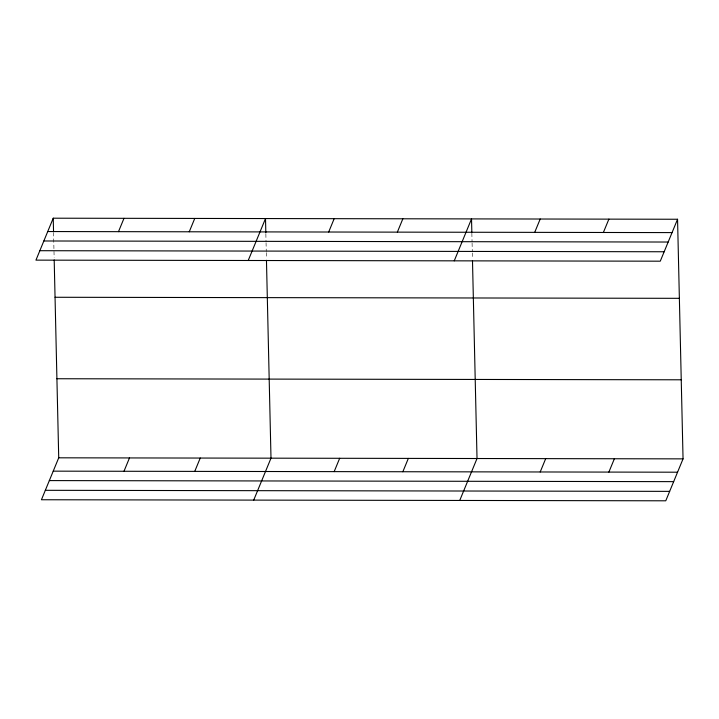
<?xml version="1.0" encoding="UTF-8"?>
<svg xmlns="http://www.w3.org/2000/svg" width="719" height="719" viewBox="0 0 719 719"><rect width="100%" height="100%" fill="white"/><g stroke="black" fill="none" stroke-linecap="round" stroke-linejoin="round"><path stroke-width="0.54" stroke-dasharray="3.6 2.7" d="M471.862 233.181L472.059 241.97M472.086 243.067L472.284 251.848M472.311 252.953L472.437 258.445M265.859 233.936L266.03 241.62M266.057 242.716L266.264 251.506M266.282 252.603L266.407 258.094M53.566 232.48L54.141 257.735"/><path stroke-width="1.08" d="M53.233 218.199L35.95 260.134L660.276 261.186L677.559 219.25L53.233 218.199L53.539 231.383M118.491 231.662L123.992 218.324M54.195 259.936L58.724 457.814L41.441 499.75L665.767 500.801L683.05 458.866L677.559 219.25M189.25 231.788L194.75 218.441M123.983 471.278L129.483 457.931M248.217 260.494L265.509 218.558L265.832 232.839M194.741 471.394L200.242 458.048M328.682 232.021L334.182 218.675M253.708 500.109L271 458.165L266.461 260.287M397.355 232.138L402.856 218.792M334.173 471.628L339.674 458.282M454.246 260.844L471.529 218.909L471.835 232.084M402.847 471.745L408.347 458.398M534.702 232.363L540.203 219.025M459.738 500.451L477.021 458.515L472.491 260.637M603.385 232.48L608.885 219.133M540.203 471.979L545.703 458.632M608.876 472.095L614.377 458.749M47.733 231.545L672.058 232.597M43.85 240.982L668.167 242.033M39.842 250.706L664.158 251.758M55.048 297.271L679.374 298.322M56.918 378.742L681.235 379.794M58.724 457.814L683.05 458.866M53.224 471.152L677.55 472.203M49.341 480.589L673.658 481.64M45.333 490.313L669.65 491.365"/></g></svg>
